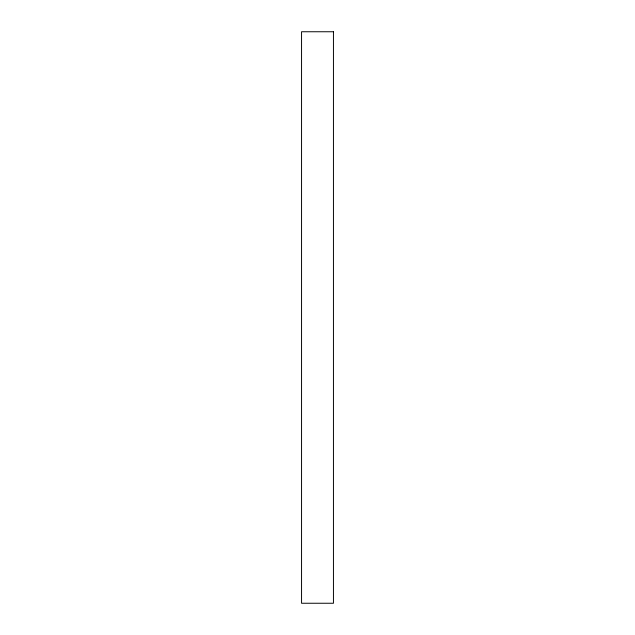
<?xml version="1.0" encoding="UTF-8"?>
<svg xmlns="http://www.w3.org/2000/svg" width="635" height="635" viewBox="0 0 635 635"><rect width="100%" height="100%" fill="white"/><g stroke="black" fill="none" stroke-linecap="round" stroke-linejoin="round"><path stroke-width="0.95" d="M333.446 31.75L301.554 31.75L301.554 603.25L333.446 603.25L333.446 31.75"/></g></svg>
